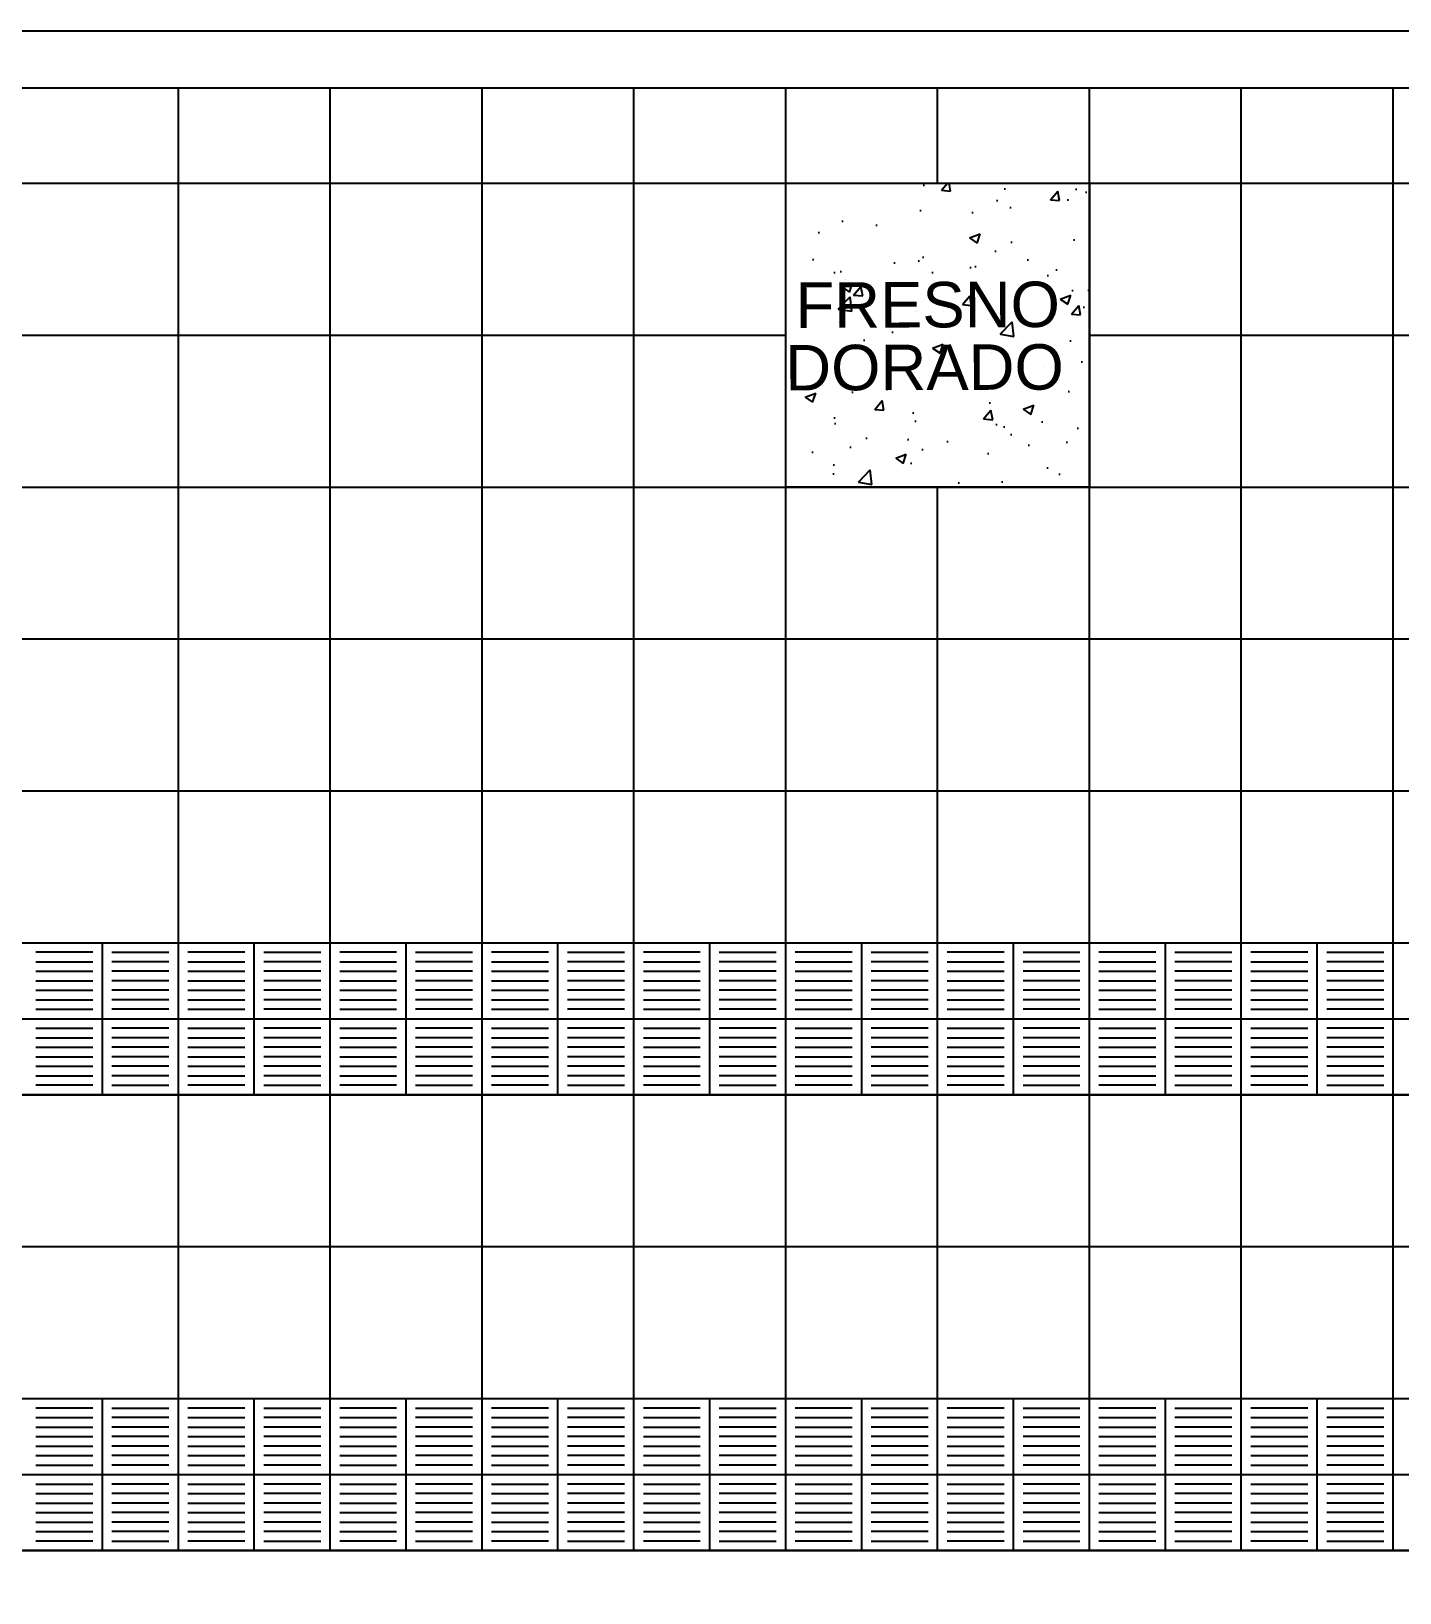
# Model space of a CAD drawing. Header units: inches. Extents: x -309 to 190, y -1585 to -1350.
# Drawn here: x -239.679 to -236.074, y -1375.399 to -1371.288 of the extents above; entities that cross this region are included whole.
import ezdxf
from ezdxf.lldxf.tags import DXFTag

# ---------------------------------------------------------------- set-up
doc = ezdxf.new("R2010")
doc.units = ezdxf.units.IN
doc.header["$MEASUREMENT"] = 0
doc.linetypes.add('CENTER2', pattern=[1.125, 0.75, -0.125, 0.125, -0.125])
doc.linetypes.add('HIDDEN', pattern=[0.375, 0.25, -0.125])
for name, color, linetype in [('10-TEXTO', 9, 'CONTINUOUS'), ('CIEGOS', 9, 'CONTINUOUS'), ('DET', 9, 'CONTINUOUS'), ('lm', 9, 'HIDDEN'), ('NO VIDENTES', 9, 'CONTINUOUS'), ('PROY', 9, 'HIDDEN2'), ('V2', 9, 'CONTINUOUS')]:
    doc.layers.add(name, color=color, linetype=linetype)
doc.styles.add('ROMANS', font='arial.ttf')
tags = doc.linetypes.add('HIDDEN2', pattern=[0.1875, 0.125, -0.0625]).pattern_tags.tags
tags[6:7] = [DXFTag(74, 4), DXFTag(75, 0), DXFTag(340, '0'), DXFTag(46, 1.0), DXFTag(50, 0.0), DXFTag(44, 0.0), DXFTag(45, 0.0)]
tags[4:5] = [DXFTag(74, 4), DXFTag(75, 0), DXFTag(340, '0'), DXFTag(46, 1.0), DXFTag(50, 0.0), DXFTag(44, 0.0), DXFTag(45, 0.0)]

msp = doc.modelspace()

# ---------------------------------------------------------------- hatches: boundary and pattern name
at = {"layer": 'PROY'}
h = msp.add_hatch(dxfattribs=at)
h.set_pattern_fill('AR-CONC', color=256, scale=0.04, style=0)
h.set_pattern_definition([(50, (-83.02743, -1554.52688), (0.28690407, -0.02510085), [0.03, -0.33]), (355, (-83.02743, -1554.52688), (-0.05550053, 0.30087685), [0.024, -0.264]), (100.45144, (-83.00353, -1554.52897), (0.23140354, 0.275776), [0.02549608, -0.28045684]), (46.1842, (-83.02743, -1554.44688), (0.42689653, -0.0662077), [0.045, -0.495]), (96.63564, (-82.99186, -1554.4524), (0.3738648, 0.38964744), [0.0382441, -0.4206855]), (351.18416, (-83.02743, -1554.44688), (0.3738648, 0.3896474), [0.036, -0.396]), (21, (-82.98743, -1554.46688), (0.23876282, -0.16104756), [0.03, -0.33]), (326, (-82.98743, -1554.46688), (0.09732613, 0.29006), [0.024, -0.264]), (71.45144, (-82.96754, -1554.4803), (0.33608895, 0.12901246), [0.02549608, -0.28045684]), (37.5, (-83.02743, -1554.52688), (0.00486394, 0.13315754), [0, -0.2608, 0, -0.268, 0, -0.265]), (7.5, (-83.02743, -1554.52688), (0.105227815, 0.157764685), [0, -0.1528, 0, -0.2548, 0, -0.101]), (327.5, (-83.11663, -1554.52688), (0.213528974, -0.00902195), [0, -0.1, 0, -0.312, 0, -0.414]), (317.5, (-83.15663, -1554.52688), (0.23327447, 0.040042), [0, -0.13, 0, -0.2072, 0, -0.294])])
h.paths.add_polyline_path([(-237.6918, -1371.6882), (-237.6918, -1372.4882), (-236.8918, -1372.4882), (-236.8918, -1371.6882)])

# ---------------------------------------------------------------- linework, layer by layer
at = {"layer": 'CIEGOS'}
for points in [[(-265.1546, -1373.6882), (-204.0052, -1373.6882)], [(-264.9889, -1374.0882), (-204.0644, -1374.0882)], [(-264.6575, -1374.8882), (-204.1827, -1374.8882)], [(-262.5318, -1375.2882), (-204.2418, -1375.2882)]]:
    msp.add_lwpolyline(points, dxfattribs=at)
at = {"layer": 'DET'}
for points in [[(-239.2918, -1375.2882), (-239.2918, -1371.4382)], [(-238.8918, -1375.2882), (-238.8918, -1371.4382)], [(-238.4918, -1375.2882), (-238.4918, -1371.4382)], [(-238.0918, -1375.2882), (-238.0918, -1371.4382)], [(-237.6918, -1375.2882), (-237.6918, -1371.4382)], [(-237.2918, -1371.6882), (-237.2918, -1371.4382)], [(-236.8918, -1375.2882), (-236.8918, -1371.4382)], [(-236.4918, -1375.2882), (-236.4918, -1371.4382)], [(-236.0918, -1375.2882), (-236.0918, -1371.4382)], [(-265.983, -1371.6882), (-203.7094, -1371.6882)], [(-248.8918, -1372.0882), (-237.6918, -1372.0882)], [(-236.8918, -1372.0882), (-229.2918, -1372.0882)], [(-265.6516, -1372.4882), (-203.8277, -1372.4882)], [(-237.2918, -1375.2882), (-237.2918, -1372.4882)], [(-265.486, -1372.8882), (-203.8883, -1372.8882)], [(-265.3203, -1373.2882), (-203.946, -1373.2882)], [(-239.4918, -1374.0882), (-239.4918, -1373.6882)], [(-239.0918, -1374.0882), (-239.0918, -1373.6882)], [(-238.6918, -1374.0882), (-238.6918, -1373.6882)], [(-238.2918, -1374.0882), (-238.2918, -1373.6882)], [(-237.8918, -1374.0882), (-237.8918, -1373.6882)], [(-237.4918, -1374.0882), (-237.4918, -1373.6882)], [(-237.4918, -1374.0882), (-237.4918, -1373.6882)], [(-237.0918, -1374.0882), (-237.0918, -1373.6882)], [(-237.0918, -1374.0882), (-237.0918, -1373.6882)], [(-236.6918, -1374.0882), (-236.6918, -1373.6882)], [(-236.6918, -1374.0882), (-236.6918, -1373.6882)], [(-236.2918, -1374.0882), (-236.2918, -1373.6882)], [(-236.2918, -1374.0882), (-236.2918, -1373.6882)], [(-265.0717, -1373.8882), (-204.0348, -1373.8882)], [(-264.8232, -1374.4882), (-204.1235, -1374.4882)], [(-239.4918, -1375.2882), (-239.4918, -1374.8882)], [(-239.0918, -1375.2882), (-239.0918, -1374.8882)], [(-238.6918, -1375.2882), (-238.6918, -1374.8882)], [(-238.2918, -1375.2882), (-238.2918, -1374.8882)], [(-237.8918, -1375.2882), (-237.8918, -1374.8882)], [(-237.4918, -1375.2882), (-237.4918, -1374.8882)], [(-237.4918, -1375.2882), (-237.4918, -1374.8882)], [(-237.0918, -1375.2882), (-237.0918, -1374.8882)], [(-237.0918, -1375.2882), (-237.0918, -1374.8882)], [(-236.6918, -1375.2882), (-236.6918, -1374.8882)], [(-236.6918, -1375.2882), (-236.6918, -1374.8882)], [(-236.2918, -1375.2882), (-236.2918, -1374.8882)], [(-236.2918, -1375.2882), (-236.2918, -1374.8882)], [(-264.5747, -1375.0882), (-204.2123, -1375.0882)]]:
    msp.add_lwpolyline(points, dxfattribs=at)
at = {"layer": 'lm', "linetype": 'CENTER2'}
msp.add_line((-268.7318, -1375.2882), (-201.8002, -1375.2882), dxfattribs=at)
msp.add_line((-268.7318, -1375.2882), (-201.8002, -1375.2882), dxfattribs=at)
at = {"layer": 'NO VIDENTES'}
for p, q in [((-239.5168, -1373.7132), (-239.6668, -1373.7132)), ((-239.6668, -1373.7382), (-239.5168, -1373.7382)), ((-239.4668, -1373.7132), (-239.3168, -1373.7132)), ((-239.3168, -1373.7382), (-239.4668, -1373.7382)), ((-239.1168, -1373.7132), (-239.2668, -1373.7132)), ((-239.2668, -1373.7382), (-239.1168, -1373.7382)), ((-239.0668, -1373.7132), (-238.9168, -1373.7132)), ((-238.9168, -1373.7382), (-239.0668, -1373.7382)), ((-238.7168, -1373.7132), (-238.8668, -1373.7132)), ((-238.8668, -1373.7382), (-238.7168, -1373.7382)), ((-238.6668, -1373.7132), (-238.5168, -1373.7132)), ((-238.5168, -1373.7382), (-238.6668, -1373.7382)), ((-238.3168, -1373.7132), (-238.4668, -1373.7132)), ((-238.4668, -1373.7382), (-238.3168, -1373.7382)), ((-238.2668, -1373.7132), (-238.1168, -1373.7132)), ((-238.1168, -1373.7382), (-238.2668, -1373.7382)), ((-237.9168, -1373.7132), (-238.0668, -1373.7132)), ((-238.0668, -1373.7382), (-237.9168, -1373.7382)), ((-237.8668, -1373.7132), (-237.7168, -1373.7132)), ((-237.7168, -1373.7382), (-237.8668, -1373.7382)), ((-237.5168, -1373.7132), (-237.6668, -1373.7132)), ((-237.5168, -1373.7132), (-237.6668, -1373.7132)), ((-237.6668, -1373.7382), (-237.5168, -1373.7382)), ((-237.6668, -1373.7382), (-237.5168, -1373.7382)), ((-237.4668, -1373.7132), (-237.3168, -1373.7132)), ((-237.4668, -1373.7132), (-237.3168, -1373.7132)), ((-237.3168, -1373.7382), (-237.4668, -1373.7382)), ((-237.3168, -1373.7382), (-237.4668, -1373.7382)), ((-237.1168, -1373.7132), (-237.2668, -1373.7132)), ((-237.1168, -1373.7132), (-237.2668, -1373.7132)), ((-237.2668, -1373.7382), (-237.1168, -1373.7382)), ((-237.2668, -1373.7382), (-237.1168, -1373.7382)), ((-237.0668, -1373.7132), (-236.9168, -1373.7132)), ((-237.0668, -1373.7132), (-236.9168, -1373.7132)), ((-236.9168, -1373.7382), (-237.0668, -1373.7382)), ((-236.9168, -1373.7382), (-237.0668, -1373.7382)), ((-236.7168, -1373.7132), (-236.8668, -1373.7132)), ((-236.7168, -1373.7132), (-236.8668, -1373.7132)), ((-236.8668, -1373.7382), (-236.7168, -1373.7382)), ((-236.8668, -1373.7382), (-236.7168, -1373.7382)), ((-236.6668, -1373.7132), (-236.5168, -1373.7132)), ((-236.6668, -1373.7132), (-236.5168, -1373.7132)), ((-236.5168, -1373.7382), (-236.6668, -1373.7382)), ((-236.5168, -1373.7382), (-236.6668, -1373.7382)), ((-236.3168, -1373.7132), (-236.4668, -1373.7132)), ((-236.3168, -1373.7132), (-236.4668, -1373.7132)), ((-236.4668, -1373.7382), (-236.3168, -1373.7382)), ((-236.4668, -1373.7382), (-236.3168, -1373.7382)), ((-236.2668, -1373.7132), (-236.1168, -1373.7132)), ((-236.2668, -1373.7132), (-236.1168, -1373.7132)), ((-236.1168, -1373.7382), (-236.2668, -1373.7382)), ((-236.1168, -1373.7382), (-236.2668, -1373.7382)), ((-239.6668, -1373.7632), (-239.5168, -1373.7632)), ((-239.6668, -1373.7882), (-239.5168, -1373.7882)), ((-239.3168, -1373.7632), (-239.4668, -1373.7632)), ((-239.3168, -1373.7882), (-239.4668, -1373.7882)), ((-239.2668, -1373.7632), (-239.1168, -1373.7632)), ((-239.2668, -1373.7882), (-239.1168, -1373.7882)), ((-238.9168, -1373.7632), (-239.0668, -1373.7632)), ((-238.9168, -1373.7882), (-239.0668, -1373.7882)), ((-238.8668, -1373.7632), (-238.7168, -1373.7632)), ((-238.8668, -1373.7882), (-238.7168, -1373.7882)), ((-238.5168, -1373.7632), (-238.6668, -1373.7632)), ((-238.5168, -1373.7882), (-238.6668, -1373.7882)), ((-238.4668, -1373.7632), (-238.3168, -1373.7632)), ((-238.4668, -1373.7882), (-238.3168, -1373.7882)), ((-238.1168, -1373.7632), (-238.2668, -1373.7632)), ((-238.1168, -1373.7882), (-238.2668, -1373.7882)), ((-238.0668, -1373.7632), (-237.9168, -1373.7632)), ((-238.0668, -1373.7882), (-237.9168, -1373.7882)), ((-237.7168, -1373.7632), (-237.8668, -1373.7632)), ((-237.7168, -1373.7882), (-237.8668, -1373.7882)), ((-237.6668, -1373.7632), (-237.5168, -1373.7632)), ((-237.6668, -1373.7632), (-237.5168, -1373.7632)), ((-237.6668, -1373.7882), (-237.5168, -1373.7882)), ((-237.6668, -1373.7882), (-237.5168, -1373.7882)), ((-237.3168, -1373.7632), (-237.4668, -1373.7632)), ((-237.3168, -1373.7632), (-237.4668, -1373.7632)), ((-237.3168, -1373.7882), (-237.4668, -1373.7882)), ((-237.3168, -1373.7882), (-237.4668, -1373.7882)), ((-237.2668, -1373.7632), (-237.1168, -1373.7632)), ((-237.2668, -1373.7632), (-237.1168, -1373.7632)), ((-237.2668, -1373.7882), (-237.1168, -1373.7882)), ((-237.2668, -1373.7882), (-237.1168, -1373.7882)), ((-236.9168, -1373.7632), (-237.0668, -1373.7632)), ((-236.9168, -1373.7632), (-237.0668, -1373.7632)), ((-236.9168, -1373.7882), (-237.0668, -1373.7882)), ((-236.9168, -1373.7882), (-237.0668, -1373.7882)), ((-236.8668, -1373.7632), (-236.7168, -1373.7632)), ((-236.8668, -1373.7632), (-236.7168, -1373.7632)), ((-236.8668, -1373.7882), (-236.7168, -1373.7882)), ((-236.8668, -1373.7882), (-236.7168, -1373.7882)), ((-236.5168, -1373.7632), (-236.6668, -1373.7632)), ((-236.5168, -1373.7632), (-236.6668, -1373.7632)), ((-236.5168, -1373.7882), (-236.6668, -1373.7882)), ((-236.5168, -1373.7882), (-236.6668, -1373.7882)), ((-236.4668, -1373.7632), (-236.3168, -1373.7632)), ((-236.4668, -1373.7632), (-236.3168, -1373.7632)), ((-236.4668, -1373.7882), (-236.3168, -1373.7882)), ((-236.4668, -1373.7882), (-236.3168, -1373.7882)), ((-236.1168, -1373.7632), (-236.2668, -1373.7632)), ((-236.1168, -1373.7632), (-236.2668, -1373.7632)), ((-236.1168, -1373.7882), (-236.2668, -1373.7882)), ((-236.1168, -1373.7882), (-236.2668, -1373.7882)), ((-239.6668, -1373.8132), (-239.5168, -1373.8132)), ((-239.3168, -1373.8132), (-239.4668, -1373.8132)), ((-239.2668, -1373.8132), (-239.1168, -1373.8132)), ((-238.9168, -1373.8132), (-239.0668, -1373.8132)), ((-238.8668, -1373.8132), (-238.7168, -1373.8132)), ((-238.5168, -1373.8132), (-238.6668, -1373.8132)), ((-238.4668, -1373.8132), (-238.3168, -1373.8132)), ((-238.1168, -1373.8132), (-238.2668, -1373.8132)), ((-238.0668, -1373.8132), (-237.9168, -1373.8132)), ((-237.7168, -1373.8132), (-237.8668, -1373.8132)), ((-237.6668, -1373.8132), (-237.5168, -1373.8132)), ((-237.6668, -1373.8132), (-237.5168, -1373.8132)), ((-237.3168, -1373.8132), (-237.4668, -1373.8132)), ((-237.3168, -1373.8132), (-237.4668, -1373.8132)), ((-237.2668, -1373.8132), (-237.1168, -1373.8132)), ((-237.2668, -1373.8132), (-237.1168, -1373.8132)), ((-236.9168, -1373.8132), (-237.0668, -1373.8132)), ((-236.9168, -1373.8132), (-237.0668, -1373.8132)), ((-236.8668, -1373.8132), (-236.7168, -1373.8132)), ((-236.8668, -1373.8132), (-236.7168, -1373.8132)), ((-236.5168, -1373.8132), (-236.6668, -1373.8132)), ((-236.5168, -1373.8132), (-236.6668, -1373.8132)), ((-236.4668, -1373.8132), (-236.3168, -1373.8132)), ((-236.4668, -1373.8132), (-236.3168, -1373.8132)), ((-236.1168, -1373.8132), (-236.2668, -1373.8132)), ((-236.1168, -1373.8132), (-236.2668, -1373.8132)), ((-239.6668, -1373.8382), (-239.5168, -1373.8382)), ((-239.6668, -1373.8632), (-239.5168, -1373.8632)), ((-239.3168, -1373.8382), (-239.4668, -1373.8382)), ((-239.3168, -1373.8632), (-239.4668, -1373.8632)), ((-239.2668, -1373.8382), (-239.1168, -1373.8382)), ((-239.2668, -1373.8632), (-239.1168, -1373.8632)), ((-238.9168, -1373.8382), (-239.0668, -1373.8382)), ((-238.9168, -1373.8632), (-239.0668, -1373.8632)), ((-238.8668, -1373.8382), (-238.7168, -1373.8382)), ((-238.8668, -1373.8632), (-238.7168, -1373.8632)), ((-238.5168, -1373.8382), (-238.6668, -1373.8382)), ((-238.5168, -1373.8632), (-238.6668, -1373.8632)), ((-238.4668, -1373.8382), (-238.3168, -1373.8382)), ((-238.4668, -1373.8632), (-238.3168, -1373.8632)), ((-238.1168, -1373.8382), (-238.2668, -1373.8382)), ((-238.1168, -1373.8632), (-238.2668, -1373.8632)), ((-238.0668, -1373.8382), (-237.9168, -1373.8382)), ((-238.0668, -1373.8632), (-237.9168, -1373.8632)), ((-237.7168, -1373.8382), (-237.8668, -1373.8382)), ((-237.7168, -1373.8632), (-237.8668, -1373.8632)), ((-237.6668, -1373.8382), (-237.5168, -1373.8382)), ((-237.6668, -1373.8382), (-237.5168, -1373.8382)), ((-237.6668, -1373.8632), (-237.5168, -1373.8632)), ((-237.6668, -1373.8632), (-237.5168, -1373.8632)), ((-237.3168, -1373.8382), (-237.4668, -1373.8382)), ((-237.3168, -1373.8382), (-237.4668, -1373.8382)), ((-237.3168, -1373.8632), (-237.4668, -1373.8632)), ((-237.3168, -1373.8632), (-237.4668, -1373.8632)), ((-237.2668, -1373.8382), (-237.1168, -1373.8382)), ((-237.2668, -1373.8382), (-237.1168, -1373.8382)), ((-237.2668, -1373.8632), (-237.1168, -1373.8632)), ((-237.2668, -1373.8632), (-237.1168, -1373.8632)), ((-236.9168, -1373.8382), (-237.0668, -1373.8382)), ((-236.9168, -1373.8382), (-237.0668, -1373.8382)), ((-236.9168, -1373.8632), (-237.0668, -1373.8632)), ((-236.9168, -1373.8632), (-237.0668, -1373.8632)), ((-236.8668, -1373.8382), (-236.7168, -1373.8382)), ((-236.8668, -1373.8382), (-236.7168, -1373.8382)), ((-236.8668, -1373.8632), (-236.7168, -1373.8632)), ((-236.8668, -1373.8632), (-236.7168, -1373.8632)), ((-236.5168, -1373.8382), (-236.6668, -1373.8382)), ((-236.5168, -1373.8382), (-236.6668, -1373.8382)), ((-236.5168, -1373.8632), (-236.6668, -1373.8632)), ((-236.5168, -1373.8632), (-236.6668, -1373.8632)), ((-236.4668, -1373.8382), (-236.3168, -1373.8382)), ((-236.4668, -1373.8382), (-236.3168, -1373.8382)), ((-236.4668, -1373.8632), (-236.3168, -1373.8632)), ((-236.4668, -1373.8632), (-236.3168, -1373.8632)), ((-236.1168, -1373.8382), (-236.2668, -1373.8382)), ((-236.1168, -1373.8382), (-236.2668, -1373.8382)), ((-236.1168, -1373.8632), (-236.2668, -1373.8632)), ((-236.1168, -1373.8632), (-236.2668, -1373.8632)), ((-239.6668, -1373.9132), (-239.5168, -1373.9132)), ((-239.3168, -1373.9132), (-239.4668, -1373.9132)), ((-239.2668, -1373.9132), (-239.1168, -1373.9132)), ((-238.9168, -1373.9132), (-239.0668, -1373.9132)), ((-238.8668, -1373.9132), (-238.7168, -1373.9132)), ((-238.5168, -1373.9132), (-238.6668, -1373.9132)), ((-238.4668, -1373.9132), (-238.3168, -1373.9132)), ((-238.1168, -1373.9132), (-238.2668, -1373.9132)), ((-238.0668, -1373.9132), (-237.9168, -1373.9132)), ((-237.7168, -1373.9132), (-237.8668, -1373.9132)), ((-237.6668, -1373.9132), (-237.5168, -1373.9132)), ((-237.6668, -1373.9132), (-237.5168, -1373.9132)), ((-237.3168, -1373.9132), (-237.4668, -1373.9132)), ((-237.3168, -1373.9132), (-237.4668, -1373.9132)), ((-237.2668, -1373.9132), (-237.1168, -1373.9132)), ((-237.2668, -1373.9132), (-237.1168, -1373.9132)), ((-236.9168, -1373.9132), (-237.0668, -1373.9132)), ((-236.9168, -1373.9132), (-237.0668, -1373.9132)), ((-236.8668, -1373.9132), (-236.7168, -1373.9132)), ((-236.8668, -1373.9132), (-236.7168, -1373.9132)), ((-236.5168, -1373.9132), (-236.6668, -1373.9132)), ((-236.5168, -1373.9132), (-236.6668, -1373.9132)), ((-236.4668, -1373.9132), (-236.3168, -1373.9132)), ((-236.4668, -1373.9132), (-236.3168, -1373.9132)), ((-236.1168, -1373.9132), (-236.2668, -1373.9132)), ((-236.1168, -1373.9132), (-236.2668, -1373.9132)), ((-239.6668, -1373.9382), (-239.5168, -1373.9382)), ((-239.3168, -1373.9382), (-239.4668, -1373.9382)), ((-239.2668, -1373.9382), (-239.1168, -1373.9382)), ((-238.9168, -1373.9382), (-239.0668, -1373.9382)), ((-238.8668, -1373.9382), (-238.7168, -1373.9382)), ((-238.5168, -1373.9382), (-238.6668, -1373.9382)), ((-238.4668, -1373.9382), (-238.3168, -1373.9382)), ((-238.1168, -1373.9382), (-238.2668, -1373.9382)), ((-238.0668, -1373.9382), (-237.9168, -1373.9382)), ((-237.7168, -1373.9382), (-237.8668, -1373.9382)), ((-237.6668, -1373.9382), (-237.5168, -1373.9382)), ((-237.6668, -1373.9382), (-237.5168, -1373.9382)), ((-237.3168, -1373.9382), (-237.4668, -1373.9382)), ((-237.3168, -1373.9382), (-237.4668, -1373.9382)), ((-237.2668, -1373.9382), (-237.1168, -1373.9382)), ((-237.2668, -1373.9382), (-237.1168, -1373.9382)), ((-236.9168, -1373.9382), (-237.0668, -1373.9382)), ((-236.9168, -1373.9382), (-237.0668, -1373.9382)), ((-236.8668, -1373.9382), (-236.7168, -1373.9382)), ((-236.8668, -1373.9382), (-236.7168, -1373.9382)), ((-236.5168, -1373.9382), (-236.6668, -1373.9382)), ((-236.5168, -1373.9382), (-236.6668, -1373.9382)), ((-236.4668, -1373.9382), (-236.3168, -1373.9382)), ((-236.4668, -1373.9382), (-236.3168, -1373.9382)), ((-236.1168, -1373.9382), (-236.2668, -1373.9382)), ((-236.1168, -1373.9382), (-236.2668, -1373.9382)), ((-239.6668, -1373.9632), (-239.5168, -1373.9632)), ((-239.6668, -1373.9882), (-239.5168, -1373.9882)), ((-239.3168, -1373.9632), (-239.4668, -1373.9632)), ((-239.3168, -1373.9882), (-239.4668, -1373.9882)), ((-239.2668, -1373.9632), (-239.1168, -1373.9632)), ((-239.2668, -1373.9882), (-239.1168, -1373.9882)), ((-238.9168, -1373.9632), (-239.0668, -1373.9632)), ((-238.9168, -1373.9882), (-239.0668, -1373.9882)), ((-238.8668, -1373.9632), (-238.7168, -1373.9632)), ((-238.8668, -1373.9882), (-238.7168, -1373.9882)), ((-238.5168, -1373.9632), (-238.6668, -1373.9632)), ((-238.5168, -1373.9882), (-238.6668, -1373.9882)), ((-238.4668, -1373.9632), (-238.3168, -1373.9632)), ((-238.4668, -1373.9882), (-238.3168, -1373.9882)), ((-238.1168, -1373.9632), (-238.2668, -1373.9632)), ((-238.1168, -1373.9882), (-238.2668, -1373.9882)), ((-238.0668, -1373.9632), (-237.9168, -1373.9632)), ((-238.0668, -1373.9882), (-237.9168, -1373.9882)), ((-237.7168, -1373.9632), (-237.8668, -1373.9632)), ((-237.7168, -1373.9882), (-237.8668, -1373.9882)), ((-237.6668, -1373.9632), (-237.5168, -1373.9632)), ((-237.6668, -1373.9632), (-237.5168, -1373.9632)), ((-237.6668, -1373.9882), (-237.5168, -1373.9882)), ((-237.6668, -1373.9882), (-237.5168, -1373.9882)), ((-237.3168, -1373.9632), (-237.4668, -1373.9632)), ((-237.3168, -1373.9632), (-237.4668, -1373.9632)), ((-237.3168, -1373.9882), (-237.4668, -1373.9882)), ((-237.3168, -1373.9882), (-237.4668, -1373.9882)), ((-237.2668, -1373.9632), (-237.1168, -1373.9632)), ((-237.2668, -1373.9632), (-237.1168, -1373.9632)), ((-237.2668, -1373.9882), (-237.1168, -1373.9882)), ((-237.2668, -1373.9882), (-237.1168, -1373.9882)), ((-236.9168, -1373.9632), (-237.0668, -1373.9632)), ((-236.9168, -1373.9632), (-237.0668, -1373.9632)), ((-236.9168, -1373.9882), (-237.0668, -1373.9882)), ((-236.9168, -1373.9882), (-237.0668, -1373.9882)), ((-236.8668, -1373.9632), (-236.7168, -1373.9632)), ((-236.8668, -1373.9632), (-236.7168, -1373.9632)), ((-236.8668, -1373.9882), (-236.7168, -1373.9882)), ((-236.8668, -1373.9882), (-236.7168, -1373.9882)), ((-236.5168, -1373.9632), (-236.6668, -1373.9632)), ((-236.5168, -1373.9632), (-236.6668, -1373.9632)), ((-236.5168, -1373.9882), (-236.6668, -1373.9882)), ((-236.5168, -1373.9882), (-236.6668, -1373.9882)), ((-236.4668, -1373.9632), (-236.3168, -1373.9632)), ((-236.4668, -1373.9632), (-236.3168, -1373.9632)), ((-236.4668, -1373.9882), (-236.3168, -1373.9882)), ((-236.4668, -1373.9882), (-236.3168, -1373.9882)), ((-236.1168, -1373.9632), (-236.2668, -1373.9632)), ((-236.1168, -1373.9632), (-236.2668, -1373.9632)), ((-236.1168, -1373.9882), (-236.2668, -1373.9882)), ((-236.1168, -1373.9882), (-236.2668, -1373.9882)), ((-239.6668, -1374.0132), (-239.5168, -1374.0132)), ((-239.6668, -1374.0382), (-239.5168, -1374.0382)), ((-239.3168, -1374.0132), (-239.4668, -1374.0132)), ((-239.3168, -1374.0382), (-239.4668, -1374.0382)), ((-239.2668, -1374.0132), (-239.1168, -1374.0132)), ((-239.2668, -1374.0382), (-239.1168, -1374.0382)), ((-238.9168, -1374.0132), (-239.0668, -1374.0132)), ((-238.9168, -1374.0382), (-239.0668, -1374.0382)), ((-238.8668, -1374.0132), (-238.7168, -1374.0132)), ((-238.8668, -1374.0382), (-238.7168, -1374.0382)), ((-238.5168, -1374.0132), (-238.6668, -1374.0132)), ((-238.5168, -1374.0382), (-238.6668, -1374.0382)), ((-238.4668, -1374.0132), (-238.3168, -1374.0132)), ((-238.4668, -1374.0382), (-238.3168, -1374.0382)), ((-238.1168, -1374.0132), (-238.2668, -1374.0132)), ((-238.1168, -1374.0382), (-238.2668, -1374.0382)), ((-238.0668, -1374.0132), (-237.9168, -1374.0132)), ((-238.0668, -1374.0382), (-237.9168, -1374.0382)), ((-237.7168, -1374.0132), (-237.8668, -1374.0132)), ((-237.7168, -1374.0382), (-237.8668, -1374.0382)), ((-237.6668, -1374.0132), (-237.5168, -1374.0132)), ((-237.6668, -1374.0132), (-237.5168, -1374.0132)), ((-237.6668, -1374.0382), (-237.5168, -1374.0382)), ((-237.6668, -1374.0382), (-237.5168, -1374.0382)), ((-237.3168, -1374.0132), (-237.4668, -1374.0132)), ((-237.3168, -1374.0132), (-237.4668, -1374.0132)), ((-237.3168, -1374.0382), (-237.4668, -1374.0382)), ((-237.3168, -1374.0382), (-237.4668, -1374.0382)), ((-237.2668, -1374.0132), (-237.1168, -1374.0132)), ((-237.2668, -1374.0132), (-237.1168, -1374.0132)), ((-237.2668, -1374.0382), (-237.1168, -1374.0382)), ((-237.2668, -1374.0382), (-237.1168, -1374.0382)), ((-236.9168, -1374.0132), (-237.0668, -1374.0132)), ((-236.9168, -1374.0132), (-237.0668, -1374.0132)), ((-236.9168, -1374.0382), (-237.0668, -1374.0382)), ((-236.9168, -1374.0382), (-237.0668, -1374.0382)), ((-236.8668, -1374.0132), (-236.7168, -1374.0132)), ((-236.8668, -1374.0132), (-236.7168, -1374.0132)), ((-236.8668, -1374.0382), (-236.7168, -1374.0382)), ((-236.8668, -1374.0382), (-236.7168, -1374.0382)), ((-236.5168, -1374.0132), (-236.6668, -1374.0132)), ((-236.5168, -1374.0132), (-236.6668, -1374.0132)), ((-236.5168, -1374.0382), (-236.6668, -1374.0382)), ((-236.5168, -1374.0382), (-236.6668, -1374.0382)), ((-236.4668, -1374.0132), (-236.3168, -1374.0132)), ((-236.4668, -1374.0132), (-236.3168, -1374.0132)), ((-236.4668, -1374.0382), (-236.3168, -1374.0382)), ((-236.4668, -1374.0382), (-236.3168, -1374.0382)), ((-236.1168, -1374.0132), (-236.2668, -1374.0132)), ((-236.1168, -1374.0132), (-236.2668, -1374.0132)), ((-236.1168, -1374.0382), (-236.2668, -1374.0382)), ((-236.1168, -1374.0382), (-236.2668, -1374.0382)), ((-239.5168, -1374.0632), (-239.6668, -1374.0632)), ((-239.4668, -1374.0632), (-239.3168, -1374.0632)), ((-239.1168, -1374.0632), (-239.2668, -1374.0632)), ((-239.0668, -1374.0632), (-238.9168, -1374.0632)), ((-238.7168, -1374.0632), (-238.8668, -1374.0632)), ((-238.6668, -1374.0632), (-238.5168, -1374.0632)), ((-238.3168, -1374.0632), (-238.4668, -1374.0632)), ((-238.2668, -1374.0632), (-238.1168, -1374.0632)), ((-237.9168, -1374.0632), (-238.0668, -1374.0632)), ((-237.8668, -1374.0632), (-237.7168, -1374.0632)), ((-237.5168, -1374.0632), (-237.6668, -1374.0632)), ((-237.5168, -1374.0632), (-237.6668, -1374.0632)), ((-237.4668, -1374.0632), (-237.3168, -1374.0632)), ((-237.4668, -1374.0632), (-237.3168, -1374.0632)), ((-237.1168, -1374.0632), (-237.2668, -1374.0632)), ((-237.1168, -1374.0632), (-237.2668, -1374.0632)), ((-237.0668, -1374.0632), (-236.9168, -1374.0632)), ((-237.0668, -1374.0632), (-236.9168, -1374.0632)), ((-236.7168, -1374.0632), (-236.8668, -1374.0632)), ((-236.7168, -1374.0632), (-236.8668, -1374.0632)), ((-236.6668, -1374.0632), (-236.5168, -1374.0632)), ((-236.6668, -1374.0632), (-236.5168, -1374.0632)), ((-236.3168, -1374.0632), (-236.4668, -1374.0632)), ((-236.3168, -1374.0632), (-236.4668, -1374.0632)), ((-236.2668, -1374.0632), (-236.1168, -1374.0632)), ((-236.2668, -1374.0632), (-236.1168, -1374.0632)), ((-239.5168, -1374.9132), (-239.6668, -1374.9132)), ((-239.6668, -1374.9382), (-239.5168, -1374.9382)), ((-239.4668, -1374.9132), (-239.3168, -1374.9132)), ((-239.3168, -1374.9382), (-239.4668, -1374.9382)), ((-239.1168, -1374.9132), (-239.2668, -1374.9132)), ((-239.2668, -1374.9382), (-239.1168, -1374.9382)), ((-239.0668, -1374.9132), (-238.9168, -1374.9132)), ((-238.9168, -1374.9382), (-239.0668, -1374.9382)), ((-238.7168, -1374.9132), (-238.8668, -1374.9132)), ((-238.8668, -1374.9382), (-238.7168, -1374.9382)), ((-238.6668, -1374.9132), (-238.5168, -1374.9132)), ((-238.5168, -1374.9382), (-238.6668, -1374.9382)), ((-238.3168, -1374.9132), (-238.4668, -1374.9132)), ((-238.4668, -1374.9382), (-238.3168, -1374.9382)), ((-238.2668, -1374.9132), (-238.1168, -1374.9132)), ((-238.1168, -1374.9382), (-238.2668, -1374.9382)), ((-237.9168, -1374.9132), (-238.0668, -1374.9132)), ((-238.0668, -1374.9382), (-237.9168, -1374.9382)), ((-237.8668, -1374.9132), (-237.7168, -1374.9132)), ((-237.7168, -1374.9382), (-237.8668, -1374.9382)), ((-237.5168, -1374.9132), (-237.6668, -1374.9132)), ((-237.5168, -1374.9132), (-237.6668, -1374.9132)), ((-237.6668, -1374.9382), (-237.5168, -1374.9382)), ((-237.6668, -1374.9382), (-237.5168, -1374.9382)), ((-237.4668, -1374.9132), (-237.3168, -1374.9132)), ((-237.4668, -1374.9132), (-237.3168, -1374.9132)), ((-237.3168, -1374.9382), (-237.4668, -1374.9382)), ((-237.3168, -1374.9382), (-237.4668, -1374.9382)), ((-237.1168, -1374.9132), (-237.2668, -1374.9132)), ((-237.1168, -1374.9132), (-237.2668, -1374.9132)), ((-237.2668, -1374.9382), (-237.1168, -1374.9382)), ((-237.2668, -1374.9382), (-237.1168, -1374.9382)), ((-237.0668, -1374.9132), (-236.9168, -1374.9132)), ((-237.0668, -1374.9132), (-236.9168, -1374.9132)), ((-236.9168, -1374.9382), (-237.0668, -1374.9382)), ((-236.9168, -1374.9382), (-237.0668, -1374.9382)), ((-236.7168, -1374.9132), (-236.8668, -1374.9132)), ((-236.7168, -1374.9132), (-236.8668, -1374.9132)), ((-236.8668, -1374.9382), (-236.7168, -1374.9382)), ((-236.8668, -1374.9382), (-236.7168, -1374.9382)), ((-236.6668, -1374.9132), (-236.5168, -1374.9132)), ((-236.6668, -1374.9132), (-236.5168, -1374.9132)), ((-236.5168, -1374.9382), (-236.6668, -1374.9382)), ((-236.5168, -1374.9382), (-236.6668, -1374.9382)), ((-236.3168, -1374.9132), (-236.4668, -1374.9132)), ((-236.3168, -1374.9132), (-236.4668, -1374.9132)), ((-236.4668, -1374.9382), (-236.3168, -1374.9382)), ((-236.4668, -1374.9382), (-236.3168, -1374.9382)), ((-236.2668, -1374.9132), (-236.1168, -1374.9132)), ((-236.2668, -1374.9132), (-236.1168, -1374.9132)), ((-236.1168, -1374.9382), (-236.2668, -1374.9382)), ((-236.1168, -1374.9382), (-236.2668, -1374.9382)), ((-239.6668, -1374.9632), (-239.5168, -1374.9632)), ((-239.3168, -1374.9632), (-239.4668, -1374.9632)), ((-239.2668, -1374.9632), (-239.1168, -1374.9632)), ((-238.9168, -1374.9632), (-239.0668, -1374.9632)), ((-238.8668, -1374.9632), (-238.7168, -1374.9632)), ((-238.5168, -1374.9632), (-238.6668, -1374.9632)), ((-238.4668, -1374.9632), (-238.3168, -1374.9632)), ((-238.1168, -1374.9632), (-238.2668, -1374.9632)), ((-238.0668, -1374.9632), (-237.9168, -1374.9632)), ((-237.7168, -1374.9632), (-237.8668, -1374.9632)), ((-237.6668, -1374.9632), (-237.5168, -1374.9632)), ((-237.6668, -1374.9632), (-237.5168, -1374.9632)), ((-237.3168, -1374.9632), (-237.4668, -1374.9632)), ((-237.3168, -1374.9632), (-237.4668, -1374.9632)), ((-237.2668, -1374.9632), (-237.1168, -1374.9632)), ((-237.2668, -1374.9632), (-237.1168, -1374.9632)), ((-236.9168, -1374.9632), (-237.0668, -1374.9632)), ((-236.9168, -1374.9632), (-237.0668, -1374.9632)), ((-236.8668, -1374.9632), (-236.7168, -1374.9632)), ((-236.8668, -1374.9632), (-236.7168, -1374.9632)), ((-236.5168, -1374.9632), (-236.6668, -1374.9632)), ((-236.5168, -1374.9632), (-236.6668, -1374.9632)), ((-236.4668, -1374.9632), (-236.3168, -1374.9632)), ((-236.4668, -1374.9632), (-236.3168, -1374.9632)), ((-236.1168, -1374.9632), (-236.2668, -1374.9632)), ((-236.1168, -1374.9632), (-236.2668, -1374.9632)), ((-239.6668, -1374.9882), (-239.5168, -1374.9882)), ((-239.6668, -1375.0132), (-239.5168, -1375.0132)), ((-239.3168, -1374.9882), (-239.4668, -1374.9882)), ((-239.3168, -1375.0132), (-239.4668, -1375.0132)), ((-239.2668, -1374.9882), (-239.1168, -1374.9882)), ((-239.2668, -1375.0132), (-239.1168, -1375.0132)), ((-238.9168, -1374.9882), (-239.0668, -1374.9882)), ((-238.9168, -1375.0132), (-239.0668, -1375.0132)), ((-238.8668, -1374.9882), (-238.7168, -1374.9882)), ((-238.8668, -1375.0132), (-238.7168, -1375.0132)), ((-238.5168, -1374.9882), (-238.6668, -1374.9882)), ((-238.5168, -1375.0132), (-238.6668, -1375.0132)), ((-238.4668, -1374.9882), (-238.3168, -1374.9882)), ((-238.4668, -1375.0132), (-238.3168, -1375.0132)), ((-238.1168, -1374.9882), (-238.2668, -1374.9882)), ((-238.1168, -1375.0132), (-238.2668, -1375.0132)), ((-238.0668, -1374.9882), (-237.9168, -1374.9882)), ((-238.0668, -1375.0132), (-237.9168, -1375.0132)), ((-237.7168, -1374.9882), (-237.8668, -1374.9882)), ((-237.7168, -1375.0132), (-237.8668, -1375.0132)), ((-237.6668, -1374.9882), (-237.5168, -1374.9882)), ((-237.6668, -1374.9882), (-237.5168, -1374.9882)), ((-237.6668, -1375.0132), (-237.5168, -1375.0132)), ((-237.6668, -1375.0132), (-237.5168, -1375.0132)), ((-237.3168, -1374.9882), (-237.4668, -1374.9882)), ((-237.3168, -1374.9882), (-237.4668, -1374.9882)), ((-237.3168, -1375.0132), (-237.4668, -1375.0132)), ((-237.3168, -1375.0132), (-237.4668, -1375.0132)), ((-237.2668, -1374.9882), (-237.1168, -1374.9882)), ((-237.2668, -1374.9882), (-237.1168, -1374.9882)), ((-237.2668, -1375.0132), (-237.1168, -1375.0132)), ((-237.2668, -1375.0132), (-237.1168, -1375.0132)), ((-236.9168, -1374.9882), (-237.0668, -1374.9882)), ((-236.9168, -1374.9882), (-237.0668, -1374.9882)), ((-236.9168, -1375.0132), (-237.0668, -1375.0132)), ((-236.9168, -1375.0132), (-237.0668, -1375.0132)), ((-236.8668, -1374.9882), (-236.7168, -1374.9882)), ((-236.8668, -1374.9882), (-236.7168, -1374.9882)), ((-236.8668, -1375.0132), (-236.7168, -1375.0132)), ((-236.8668, -1375.0132), (-236.7168, -1375.0132)), ((-236.5168, -1374.9882), (-236.6668, -1374.9882)), ((-236.5168, -1374.9882), (-236.6668, -1374.9882)), ((-236.5168, -1375.0132), (-236.6668, -1375.0132)), ((-236.5168, -1375.0132), (-236.6668, -1375.0132)), ((-236.4668, -1374.9882), (-236.3168, -1374.9882)), ((-236.4668, -1374.9882), (-236.3168, -1374.9882)), ((-236.4668, -1375.0132), (-236.3168, -1375.0132)), ((-236.4668, -1375.0132), (-236.3168, -1375.0132)), ((-236.1168, -1374.9882), (-236.2668, -1374.9882)), ((-236.1168, -1374.9882), (-236.2668, -1374.9882)), ((-236.1168, -1375.0132), (-236.2668, -1375.0132)), ((-236.1168, -1375.0132), (-236.2668, -1375.0132)), ((-239.6668, -1375.0382), (-239.5168, -1375.0382)), ((-239.6668, -1375.0632), (-239.5168, -1375.0632)), ((-239.3168, -1375.0382), (-239.4668, -1375.0382)), ((-239.3168, -1375.0632), (-239.4668, -1375.0632)), ((-239.2668, -1375.0382), (-239.1168, -1375.0382)), ((-239.2668, -1375.0632), (-239.1168, -1375.0632)), ((-238.9168, -1375.0382), (-239.0668, -1375.0382)), ((-238.9168, -1375.0632), (-239.0668, -1375.0632)), ((-238.8668, -1375.0382), (-238.7168, -1375.0382)), ((-238.8668, -1375.0632), (-238.7168, -1375.0632)), ((-238.5168, -1375.0382), (-238.6668, -1375.0382)), ((-238.5168, -1375.0632), (-238.6668, -1375.0632)), ((-238.4668, -1375.0382), (-238.3168, -1375.0382)), ((-238.4668, -1375.0632), (-238.3168, -1375.0632)), ((-238.1168, -1375.0382), (-238.2668, -1375.0382)), ((-238.1168, -1375.0632), (-238.2668, -1375.0632)), ((-238.0668, -1375.0382), (-237.9168, -1375.0382)), ((-238.0668, -1375.0632), (-237.9168, -1375.0632)), ((-237.7168, -1375.0382), (-237.8668, -1375.0382)), ((-237.7168, -1375.0632), (-237.8668, -1375.0632)), ((-237.6668, -1375.0382), (-237.5168, -1375.0382)), ((-237.6668, -1375.0382), (-237.5168, -1375.0382)), ((-237.6668, -1375.0632), (-237.5168, -1375.0632)), ((-237.6668, -1375.0632), (-237.5168, -1375.0632)), ((-237.3168, -1375.0382), (-237.4668, -1375.0382)), ((-237.3168, -1375.0382), (-237.4668, -1375.0382)), ((-237.3168, -1375.0632), (-237.4668, -1375.0632)), ((-237.3168, -1375.0632), (-237.4668, -1375.0632)), ((-237.2668, -1375.0382), (-237.1168, -1375.0382)), ((-237.2668, -1375.0382), (-237.1168, -1375.0382)), ((-237.2668, -1375.0632), (-237.1168, -1375.0632)), ((-237.2668, -1375.0632), (-237.1168, -1375.0632)), ((-236.9168, -1375.0382), (-237.0668, -1375.0382)), ((-236.9168, -1375.0382), (-237.0668, -1375.0382)), ((-236.9168, -1375.0632), (-237.0668, -1375.0632)), ((-236.9168, -1375.0632), (-237.0668, -1375.0632)), ((-236.8668, -1375.0382), (-236.7168, -1375.0382)), ((-236.8668, -1375.0382), (-236.7168, -1375.0382)), ((-236.8668, -1375.0632), (-236.7168, -1375.0632)), ((-236.8668, -1375.0632), (-236.7168, -1375.0632)), ((-236.5168, -1375.0382), (-236.6668, -1375.0382)), ((-236.5168, -1375.0382), (-236.6668, -1375.0382)), ((-236.5168, -1375.0632), (-236.6668, -1375.0632)), ((-236.5168, -1375.0632), (-236.6668, -1375.0632)), ((-236.4668, -1375.0382), (-236.3168, -1375.0382)), ((-236.4668, -1375.0382), (-236.3168, -1375.0382)), ((-236.4668, -1375.0632), (-236.3168, -1375.0632)), ((-236.4668, -1375.0632), (-236.3168, -1375.0632)), ((-236.1168, -1375.0382), (-236.2668, -1375.0382)), ((-236.1168, -1375.0382), (-236.2668, -1375.0382)), ((-236.1168, -1375.0632), (-236.2668, -1375.0632)), ((-236.1168, -1375.0632), (-236.2668, -1375.0632)), ((-239.6668, -1375.1132), (-239.5168, -1375.1132)), ((-239.6668, -1375.1382), (-239.5168, -1375.1382)), ((-239.3168, -1375.1132), (-239.4668, -1375.1132)), ((-239.3168, -1375.1382), (-239.4668, -1375.1382)), ((-239.2668, -1375.1132), (-239.1168, -1375.1132)), ((-239.2668, -1375.1382), (-239.1168, -1375.1382)), ((-238.9168, -1375.1132), (-239.0668, -1375.1132)), ((-238.9168, -1375.1382), (-239.0668, -1375.1382)), ((-238.8668, -1375.1132), (-238.7168, -1375.1132)), ((-238.8668, -1375.1382), (-238.7168, -1375.1382)), ((-238.5168, -1375.1132), (-238.6668, -1375.1132)), ((-238.5168, -1375.1382), (-238.6668, -1375.1382)), ((-238.4668, -1375.1132), (-238.3168, -1375.1132)), ((-238.4668, -1375.1382), (-238.3168, -1375.1382)), ((-238.1168, -1375.1132), (-238.2668, -1375.1132)), ((-238.1168, -1375.1382), (-238.2668, -1375.1382)), ((-238.0668, -1375.1132), (-237.9168, -1375.1132)), ((-238.0668, -1375.1382), (-237.9168, -1375.1382)), ((-237.7168, -1375.1132), (-237.8668, -1375.1132)), ((-237.7168, -1375.1382), (-237.8668, -1375.1382)), ((-237.6668, -1375.1132), (-237.5168, -1375.1132)), ((-237.6668, -1375.1132), (-237.5168, -1375.1132)), ((-237.6668, -1375.1382), (-237.5168, -1375.1382)), ((-237.6668, -1375.1382), (-237.5168, -1375.1382)), ((-237.3168, -1375.1132), (-237.4668, -1375.1132)), ((-237.3168, -1375.1132), (-237.4668, -1375.1132)), ((-237.3168, -1375.1382), (-237.4668, -1375.1382)), ((-237.3168, -1375.1382), (-237.4668, -1375.1382)), ((-237.2668, -1375.1132), (-237.1168, -1375.1132)), ((-237.2668, -1375.1132), (-237.1168, -1375.1132)), ((-237.2668, -1375.1382), (-237.1168, -1375.1382)), ((-237.2668, -1375.1382), (-237.1168, -1375.1382)), ((-236.9168, -1375.1132), (-237.0668, -1375.1132)), ((-236.9168, -1375.1132), (-237.0668, -1375.1132)), ((-236.9168, -1375.1382), (-237.0668, -1375.1382)), ((-236.9168, -1375.1382), (-237.0668, -1375.1382)), ((-236.8668, -1375.1132), (-236.7168, -1375.1132)), ((-236.8668, -1375.1132), (-236.7168, -1375.1132)), ((-236.8668, -1375.1382), (-236.7168, -1375.1382)), ((-236.8668, -1375.1382), (-236.7168, -1375.1382)), ((-236.5168, -1375.1132), (-236.6668, -1375.1132)), ((-236.5168, -1375.1132), (-236.6668, -1375.1132)), ((-236.5168, -1375.1382), (-236.6668, -1375.1382)), ((-236.5168, -1375.1382), (-236.6668, -1375.1382)), ((-236.4668, -1375.1132), (-236.3168, -1375.1132)), ((-236.4668, -1375.1132), (-236.3168, -1375.1132)), ((-236.4668, -1375.1382), (-236.3168, -1375.1382)), ((-236.4668, -1375.1382), (-236.3168, -1375.1382)), ((-236.1168, -1375.1132), (-236.2668, -1375.1132)), ((-236.1168, -1375.1132), (-236.2668, -1375.1132)), ((-236.1168, -1375.1382), (-236.2668, -1375.1382)), ((-236.1168, -1375.1382), (-236.2668, -1375.1382)), ((-239.6668, -1375.1632), (-239.5168, -1375.1632)), ((-239.6668, -1375.1882), (-239.5168, -1375.1882)), ((-239.3168, -1375.1632), (-239.4668, -1375.1632)), ((-239.3168, -1375.1882), (-239.4668, -1375.1882)), ((-239.2668, -1375.1632), (-239.1168, -1375.1632)), ((-239.2668, -1375.1882), (-239.1168, -1375.1882)), ((-238.9168, -1375.1632), (-239.0668, -1375.1632)), ((-238.9168, -1375.1882), (-239.0668, -1375.1882)), ((-238.8668, -1375.1632), (-238.7168, -1375.1632)), ((-238.8668, -1375.1882), (-238.7168, -1375.1882)), ((-238.5168, -1375.1632), (-238.6668, -1375.1632)), ((-238.5168, -1375.1882), (-238.6668, -1375.1882)), ((-238.4668, -1375.1632), (-238.3168, -1375.1632)), ((-238.4668, -1375.1882), (-238.3168, -1375.1882)), ((-238.1168, -1375.1632), (-238.2668, -1375.1632)), ((-238.1168, -1375.1882), (-238.2668, -1375.1882)), ((-238.0668, -1375.1632), (-237.9168, -1375.1632)), ((-238.0668, -1375.1882), (-237.9168, -1375.1882)), ((-237.7168, -1375.1632), (-237.8668, -1375.1632)), ((-237.7168, -1375.1882), (-237.8668, -1375.1882)), ((-237.6668, -1375.1632), (-237.5168, -1375.1632)), ((-237.6668, -1375.1632), (-237.5168, -1375.1632)), ((-237.6668, -1375.1882), (-237.5168, -1375.1882)), ((-237.6668, -1375.1882), (-237.5168, -1375.1882)), ((-237.3168, -1375.1632), (-237.4668, -1375.1632)), ((-237.3168, -1375.1632), (-237.4668, -1375.1632)), ((-237.3168, -1375.1882), (-237.4668, -1375.1882)), ((-237.3168, -1375.1882), (-237.4668, -1375.1882)), ((-237.2668, -1375.1632), (-237.1168, -1375.1632)), ((-237.2668, -1375.1632), (-237.1168, -1375.1632)), ((-237.2668, -1375.1882), (-237.1168, -1375.1882)), ((-237.2668, -1375.1882), (-237.1168, -1375.1882)), ((-236.9168, -1375.1632), (-237.0668, -1375.1632)), ((-236.9168, -1375.1632), (-237.0668, -1375.1632)), ((-236.9168, -1375.1882), (-237.0668, -1375.1882)), ((-236.9168, -1375.1882), (-237.0668, -1375.1882)), ((-236.8668, -1375.1632), (-236.7168, -1375.1632)), ((-236.8668, -1375.1632), (-236.7168, -1375.1632)), ((-236.8668, -1375.1882), (-236.7168, -1375.1882)), ((-236.8668, -1375.1882), (-236.7168, -1375.1882)), ((-236.5168, -1375.1632), (-236.6668, -1375.1632)), ((-236.5168, -1375.1632), (-236.6668, -1375.1632)), ((-236.5168, -1375.1882), (-236.6668, -1375.1882)), ((-236.5168, -1375.1882), (-236.6668, -1375.1882)), ((-236.4668, -1375.1632), (-236.3168, -1375.1632)), ((-236.4668, -1375.1632), (-236.3168, -1375.1632)), ((-236.4668, -1375.1882), (-236.3168, -1375.1882)), ((-236.4668, -1375.1882), (-236.3168, -1375.1882)), ((-236.1168, -1375.1632), (-236.2668, -1375.1632)), ((-236.1168, -1375.1632), (-236.2668, -1375.1632)), ((-236.1168, -1375.1882), (-236.2668, -1375.1882)), ((-236.1168, -1375.1882), (-236.2668, -1375.1882)), ((-239.6668, -1375.2132), (-239.5168, -1375.2132)), ((-239.3168, -1375.2132), (-239.4668, -1375.2132)), ((-239.2668, -1375.2132), (-239.1168, -1375.2132)), ((-238.9168, -1375.2132), (-239.0668, -1375.2132)), ((-238.8668, -1375.2132), (-238.7168, -1375.2132)), ((-238.5168, -1375.2132), (-238.6668, -1375.2132)), ((-238.4668, -1375.2132), (-238.3168, -1375.2132)), ((-238.1168, -1375.2132), (-238.2668, -1375.2132)), ((-238.0668, -1375.2132), (-237.9168, -1375.2132)), ((-237.7168, -1375.2132), (-237.8668, -1375.2132)), ((-237.6668, -1375.2132), (-237.5168, -1375.2132)), ((-237.6668, -1375.2132), (-237.5168, -1375.2132)), ((-237.3168, -1375.2132), (-237.4668, -1375.2132)), ((-237.3168, -1375.2132), (-237.4668, -1375.2132)), ((-237.2668, -1375.2132), (-237.1168, -1375.2132)), ((-237.2668, -1375.2132), (-237.1168, -1375.2132)), ((-236.9168, -1375.2132), (-237.0668, -1375.2132)), ((-236.9168, -1375.2132), (-237.0668, -1375.2132)), ((-236.8668, -1375.2132), (-236.7168, -1375.2132)), ((-236.8668, -1375.2132), (-236.7168, -1375.2132)), ((-236.5168, -1375.2132), (-236.6668, -1375.2132)), ((-236.5168, -1375.2132), (-236.6668, -1375.2132)), ((-236.4668, -1375.2132), (-236.3168, -1375.2132)), ((-236.4668, -1375.2132), (-236.3168, -1375.2132)), ((-236.1168, -1375.2132), (-236.2668, -1375.2132)), ((-236.1168, -1375.2132), (-236.2668, -1375.2132)), ((-239.6668, -1375.2382), (-239.5168, -1375.2382)), ((-239.5168, -1375.2632), (-239.6668, -1375.2632)), ((-239.3168, -1375.2382), (-239.4668, -1375.2382)), ((-239.4668, -1375.2632), (-239.3168, -1375.2632)), ((-239.2668, -1375.2382), (-239.1168, -1375.2382)), ((-239.1168, -1375.2632), (-239.2668, -1375.2632)), ((-238.9168, -1375.2382), (-239.0668, -1375.2382)), ((-239.0668, -1375.2632), (-238.9168, -1375.2632)), ((-238.8668, -1375.2382), (-238.7168, -1375.2382)), ((-238.7168, -1375.2632), (-238.8668, -1375.2632)), ((-238.5168, -1375.2382), (-238.6668, -1375.2382)), ((-238.6668, -1375.2632), (-238.5168, -1375.2632)), ((-238.4668, -1375.2382), (-238.3168, -1375.2382)), ((-238.3168, -1375.2632), (-238.4668, -1375.2632)), ((-238.1168, -1375.2382), (-238.2668, -1375.2382)), ((-238.2668, -1375.2632), (-238.1168, -1375.2632)), ((-238.0668, -1375.2382), (-237.9168, -1375.2382)), ((-237.9168, -1375.2632), (-238.0668, -1375.2632)), ((-237.7168, -1375.2382), (-237.8668, -1375.2382)), ((-237.8668, -1375.2632), (-237.7168, -1375.2632)), ((-237.6668, -1375.2382), (-237.5168, -1375.2382)), ((-237.6668, -1375.2382), (-237.5168, -1375.2382)), ((-237.5168, -1375.2632), (-237.6668, -1375.2632)), ((-237.5168, -1375.2632), (-237.6668, -1375.2632)), ((-237.3168, -1375.2382), (-237.4668, -1375.2382)), ((-237.3168, -1375.2382), (-237.4668, -1375.2382)), ((-237.4668, -1375.2632), (-237.3168, -1375.2632)), ((-237.4668, -1375.2632), (-237.3168, -1375.2632)), ((-237.2668, -1375.2382), (-237.1168, -1375.2382)), ((-237.2668, -1375.2382), (-237.1168, -1375.2382)), ((-237.1168, -1375.2632), (-237.2668, -1375.2632)), ((-237.1168, -1375.2632), (-237.2668, -1375.2632)), ((-236.9168, -1375.2382), (-237.0668, -1375.2382)), ((-236.9168, -1375.2382), (-237.0668, -1375.2382)), ((-237.0668, -1375.2632), (-236.9168, -1375.2632)), ((-237.0668, -1375.2632), (-236.9168, -1375.2632)), ((-236.8668, -1375.2382), (-236.7168, -1375.2382)), ((-236.8668, -1375.2382), (-236.7168, -1375.2382)), ((-236.7168, -1375.2632), (-236.8668, -1375.2632)), ((-236.7168, -1375.2632), (-236.8668, -1375.2632)), ((-236.5168, -1375.2382), (-236.6668, -1375.2382)), ((-236.5168, -1375.2382), (-236.6668, -1375.2382)), ((-236.6668, -1375.2632), (-236.5168, -1375.2632)), ((-236.6668, -1375.2632), (-236.5168, -1375.2632)), ((-236.4668, -1375.2382), (-236.3168, -1375.2382)), ((-236.4668, -1375.2382), (-236.3168, -1375.2382)), ((-236.3168, -1375.2632), (-236.4668, -1375.2632)), ((-236.3168, -1375.2632), (-236.4668, -1375.2632)), ((-236.1168, -1375.2382), (-236.2668, -1375.2382)), ((-236.1168, -1375.2382), (-236.2668, -1375.2382)), ((-236.2668, -1375.2632), (-236.1168, -1375.2632)), ((-236.2668, -1375.2632), (-236.1168, -1375.2632))]:
    msp.add_line(p, q, dxfattribs=at)
at = {"layer": 'PROY'}
for p, q in [((-216.3618, -1374.0882), (-256.3277, -1374.0882)), ((-211.7018, -1375.2882), (-262.5318, -1375.2882))]:
    msp.add_line(p, q, dxfattribs=at)
at = {"layer": 'V2'}
for points in [[(-272.7318, -1415.4082, 0.414214), (-264.7318, -1423.4082), (-172.7318, -1423.4082, 0.414214), (-164.7318, -1415.4082), (-164.7318, -1390.4819, 0.330583), (-171.8369, -1380.9101), (-202.5175, -1371.6307, 0.073558), (-204.8335, -1371.2882), (-264.7318, -1371.2882, 0.414214), (-272.7318, -1379.2882)], [(-272.5818, -1415.4082, 0.414214), (-264.7318, -1423.2582), (-172.7318, -1423.2582, 0.414214), (-164.8818, -1415.4082), (-164.8818, -1390.4819, 0.330583), (-171.8803, -1381.0537), (-202.5609, -1371.7743, 0.073558), (-204.8335, -1371.4382), (-264.7318, -1371.4382, 0.414214), (-272.5818, -1379.2882)]]:
    msp.add_lwpolyline(points, format="xyb", close=True, dxfattribs=at)
msp.add_lwpolyline([(-236.8918, -1372.4882), (-237.6918, -1372.4882), (-237.6918, -1371.6882), (-236.8918, -1371.6882)], close=True, dxfattribs=at)

# ---------------------------------------------------------------- texts
at = {"layer": '10-TEXTO', "style": 'ROMANS'}
for s, p in [('FRESNO', (-237.6661, -1372.0692)), ('DORADO', (-237.6929, -1372.2341))]:
    msp.add_text(s, height=0.1197, rotation=0.191, dxfattribs=at).set_placement(p)

doc.saveas('drawing.dxf')
